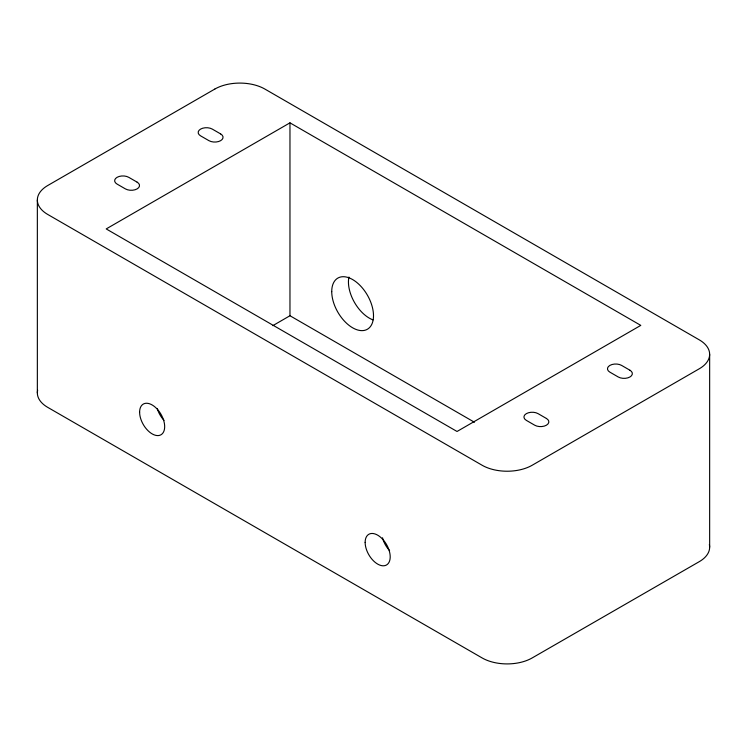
<?xml version="1.0" encoding="UTF-8"?>
<svg xmlns="http://www.w3.org/2000/svg" width="747" height="747" viewBox="0 0 747 747"><rect width="100%" height="100%" fill="white"/><g stroke="black" fill="none" stroke-linecap="round" stroke-linejoin="round"><path stroke-width="1.12" d="M289.967 122.835L106.205 228.927L457.033 431.477L640.795 325.384L289.967 122.835L289.967 315.738L272.804 325.655M289.967 315.738L474.457 422.242M709.65 354.321L709.65 547.196M37.35 199.991L37.35 392.894M164.051 420.374A17.723 10.234 60 0 1 157.272 408.628M389.589 550.586A17.723 10.234 60 0 1 382.52 537.784M709.351 544.526A35.436 20.458 0 0 1 699.267 561.66L532.209 657.92A35.436 20.458 0 0 1 482.086 657.92L47.733 407.367A35.436 20.458 0 0 1 37.649 390.223M372.958 319.875A29.535 17.05 60 0 1 348.933 277.034M214.791 89.08L47.733 185.517A35.436 20.458 0 0 0 47.733 214.454L482.086 465.232A35.436 20.458 0 0 0 532.209 465.232L699.267 368.785A35.436 20.458 0 0 0 699.267 339.848L264.914 89.08A35.436 20.458 0 0 0 214.791 89.08M220.636 133.918L212.288 129.1A8.273 4.771 0 0 0 200.588 129.1A8.273 4.771 0 0 0 200.588 135.851L208.945 140.669A8.273 4.771 0 0 0 220.636 140.669A8.273 4.771 0 0 0 220.636 133.918M629.936 370.232L621.588 365.404A8.273 4.771 0 0 0 609.888 365.404A8.273 4.771 0 0 0 609.888 372.155L618.245 376.983A8.273 4.771 0 0 0 629.936 376.983A8.273 4.771 0 0 0 629.936 370.232M137.112 182.147L128.755 177.328A8.273 4.771 0 0 0 117.064 177.328A8.273 4.771 0 0 0 117.064 184.079L125.412 188.898A8.273 4.771 0 0 0 137.112 188.898A8.273 4.771 0 0 0 137.112 182.147M546.412 418.46L538.055 413.633A8.273 4.771 0 0 0 526.364 413.633A8.273 4.771 0 0 0 526.364 420.384L534.712 425.211A8.273 4.771 0 0 0 546.412 425.211A8.273 4.771 0 0 0 546.412 418.46M139.614 412.185A17.723 10.234 60 0 0 158.411 435.566A17.723 10.234 60 0 0 158.411 410.505A17.723 10.234 60 0 0 139.614 412.185M365.143 542.397A17.723 10.234 60 0 0 383.939 565.778A17.723 10.234 60 0 0 383.939 540.716A17.723 10.234 60 0 0 365.143 542.397M331.733 291.619A29.535 17.05 60 0 0 363.061 330.585A29.535 17.05 60 0 0 363.061 288.818A29.535 17.05 60 0 0 331.733 291.619"/></g></svg>
